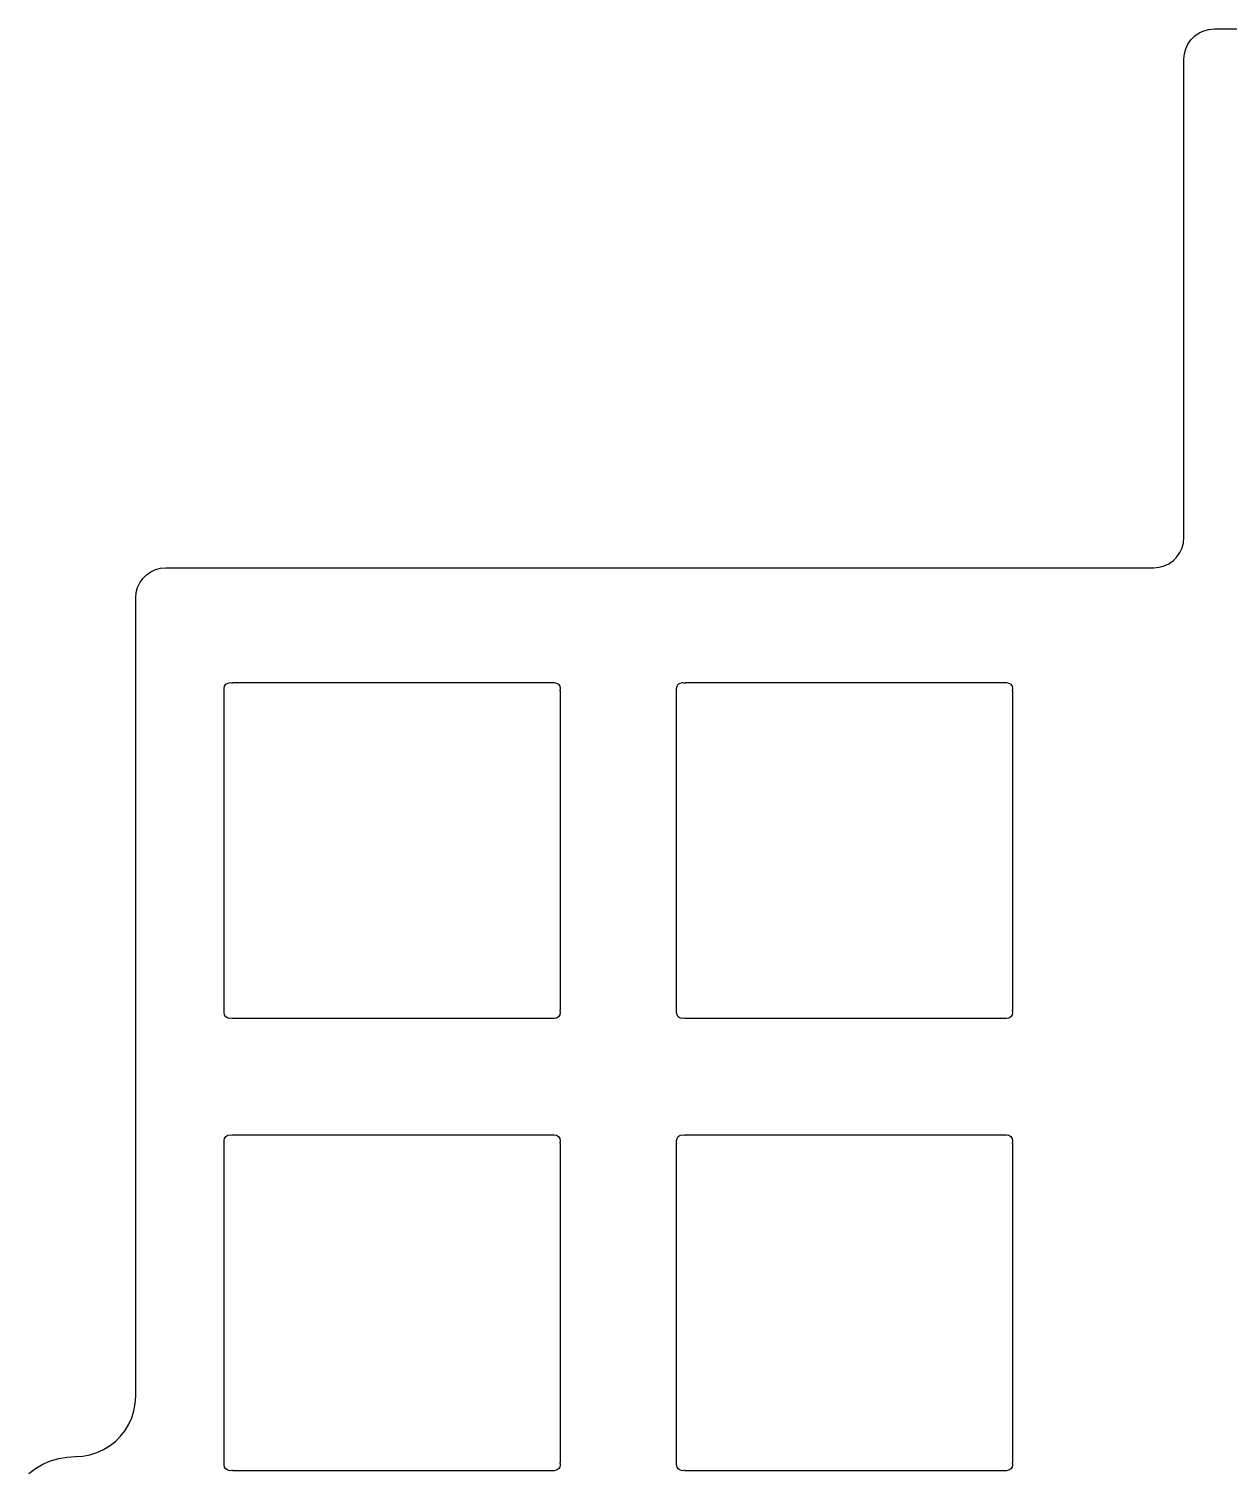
# Model space of a CAD drawing. Extents: x 55 to 248, y -167 to -34.
# Drawn here: x 56.1 to 106.6, y -100.8 to -40 of the extents above; entities that cross this region are included whole.
import ezdxf

# ---------------------------------------------------------------- set-up
doc = ezdxf.new("R2010")
doc.units = 0
doc.layers.add('Part__Feature1502', color=7, linetype='CONTINUOUS')

msp = doc.modelspace()

# ---------------------------------------------------------------- linework, layer by layer
at = {"layer": 'Part__Feature1502'}
for p, q in [((105.41, -40.1751), (105.611, -40.0816)), ((105.41, -40.1751, 1.58), (105.611, -40.0816, 1.58)), ((105.41, -40.1751, 1.58), (105.611, -40.0816, 1.58)), ((105.41, -40.1751), (105.611, -40.0816)), ((105.611, -40.0816), (105.824, -40.0243)), ((105.611, -40.0816, 1.58), (105.824, -40.0243, 1.58)), ((105.611, -40.0816, 1.58), (105.824, -40.0243, 1.58)), ((105.611, -40.0816), (105.824, -40.0243)), ((105.611, -40.0816), (105.611, -40.0816, 1.58)), ((105.611, -40.0816), (105.611, -40.0816, 1.58)), ((105.824, -40.0243), (106.045, -40.005)), ((105.824, -40.0243, 1.58), (106.045, -40.005, 1.58)), ((105.824, -40.0243, 1.58), (106.045, -40.005, 1.58)), ((105.824, -40.0243), (106.045, -40.005)), ((105.824, -40.0243), (105.824, -40.0243, 1.58)), ((105.824, -40.0243), (105.824, -40.0243, 1.58)), ((106.045, -40.005), (120.621, -40.0025)), ((106.045, -40.005, 1.58), (120.621, -40.0025, 1.58)), ((106.045, -40.005, 1.58), (120.621, -40.0025, 1.58)), ((106.045, -40.005), (120.621, -40.0025)), ((106.045, -40.005), (106.045, -40.005, 1.58)), ((106.045, -40.005), (106.045, -40.005, 1.58)), ((104.852, -40.8406), (104.945, -40.64)), ((104.852, -40.8406, 1.58), (104.945, -40.64, 1.58)), ((104.852, -40.8406, 1.58), (104.945, -40.64, 1.58)), ((104.852, -40.8406), (104.945, -40.64)), ((104.945, -40.64), (105.072, -40.4587)), ((104.945, -40.64, 1.58), (105.072, -40.4587, 1.58)), ((104.945, -40.64, 1.58), (105.072, -40.4587, 1.58)), ((104.945, -40.64), (105.072, -40.4587)), ((104.945, -40.64), (104.945, -40.64, 1.58)), ((104.945, -40.64), (104.945, -40.64, 1.58)), ((105.072, -40.4587), (105.229, -40.3021)), ((105.072, -40.4587, 1.58), (105.229, -40.3021, 1.58)), ((105.072, -40.4587, 1.58), (105.229, -40.3021, 1.58)), ((105.072, -40.4587), (105.229, -40.3021)), ((105.072, -40.4587), (105.072, -40.4587, 1.58)), ((105.072, -40.4587), (105.072, -40.4587, 1.58)), ((105.229, -40.3021), (105.41, -40.1751)), ((105.229, -40.3021, 1.58), (105.41, -40.1751, 1.58)), ((105.229, -40.3021, 1.58), (105.41, -40.1751, 1.58)), ((105.229, -40.3021), (105.41, -40.1751)), ((105.229, -40.3021), (105.229, -40.3021, 1.58)), ((105.229, -40.3021), (105.229, -40.3021, 1.58)), ((105.41, -40.1751), (105.41, -40.1751, 1.58)), ((105.41, -40.1751), (105.41, -40.1751, 1.58)), ((104.775, -41.275), (104.794, -41.0545)), ((104.775, -41.275, 1.58), (104.794, -41.0545, 1.58)), ((104.775, -41.275, 1.58), (104.794, -41.0545, 1.58)), ((104.775, -41.275), (104.794, -41.0545)), ((104.775, -61.43), (104.775, -41.275)), ((104.775, -61.43, 1.58), (104.775, -41.275, 1.58)), ((104.775, -41.275), (104.775, -41.275, 1.58)), ((104.775, -61.43, 1.58), (104.775, -41.275, 1.58)), ((104.775, -41.275), (104.775, -41.275, 1.58)), ((104.775, -61.43), (104.775, -41.275)), ((104.794, -41.0545), (104.852, -40.8406)), ((104.794, -41.0545, 1.58), (104.852, -40.8406, 1.58)), ((104.794, -41.0545, 1.58), (104.852, -40.8406, 1.58)), ((104.794, -41.0545), (104.852, -40.8406)), ((104.794, -41.0545), (104.794, -41.0545, 1.58)), ((104.794, -41.0545), (104.794, -41.0545, 1.58)), ((104.852, -40.8406), (104.852, -40.8406, 1.58)), ((104.852, -40.8406), (104.852, -40.8406, 1.58)), ((104.605, -62.065), (104.698, -61.8644)), ((104.605, -62.065, 1.58), (104.698, -61.8644, 1.58)), ((104.605, -62.065, 1.58), (104.698, -61.8644, 1.58)), ((104.605, -62.065), (104.698, -61.8644)), ((104.698, -61.8644), (104.756, -61.6505)), ((104.698, -61.8644, 1.58), (104.756, -61.6505, 1.58)), ((104.698, -61.8644, 1.58), (104.756, -61.6505, 1.58)), ((104.698, -61.8644), (104.756, -61.6505)), ((104.698, -61.8644), (104.698, -61.8644, 1.58)), ((104.698, -61.8644), (104.698, -61.8644, 1.58)), ((104.756, -61.6505), (104.775, -61.43)), ((104.756, -61.6505, 1.58), (104.775, -61.43, 1.58)), ((104.756, -61.6505, 1.58), (104.775, -61.43, 1.58)), ((104.756, -61.6505), (104.775, -61.43)), ((104.756, -61.6505), (104.756, -61.6505, 1.58)), ((104.756, -61.6505), (104.756, -61.6505, 1.58)), ((104.775, -61.43), (104.775, -61.43, 1.58)), ((104.775, -61.43), (104.775, -61.43, 1.58)), ((103.939, -62.6234), (104.14, -62.5299)), ((103.939, -62.6234, 1.58), (104.14, -62.5299, 1.58)), ((103.939, -62.6234, 1.58), (104.14, -62.5299, 1.58)), ((103.939, -62.6234), (104.14, -62.5299)), ((104.14, -62.5299), (104.321, -62.4029)), ((104.14, -62.5299, 1.58), (104.321, -62.4029, 1.58)), ((104.14, -62.5299, 1.58), (104.321, -62.4029, 1.58)), ((104.14, -62.5299), (104.321, -62.4029)), ((104.14, -62.5299), (104.14, -62.5299, 1.58)), ((104.14, -62.5299), (104.14, -62.5299, 1.58)), ((104.321, -62.4029), (104.478, -62.2463)), ((104.321, -62.4029, 1.58), (104.478, -62.2463, 1.58)), ((104.321, -62.4029, 1.58), (104.478, -62.2463, 1.58)), ((104.321, -62.4029), (104.478, -62.2463)), ((104.321, -62.4029), (104.321, -62.4029, 1.58)), ((104.321, -62.4029), (104.321, -62.4029, 1.58)), ((104.478, -62.2463), (104.605, -62.065)), ((104.478, -62.2463, 1.58), (104.605, -62.065, 1.58)), ((104.478, -62.2463, 1.58), (104.605, -62.065, 1.58)), ((104.478, -62.2463), (104.605, -62.065)), ((104.478, -62.2463), (104.478, -62.2463, 1.58)), ((104.478, -62.2463), (104.478, -62.2463, 1.58)), ((104.605, -62.065), (104.605, -62.065, 1.58)), ((104.605, -62.065), (104.605, -62.065, 1.58)), ((60.8101, -63.335), (60.9371, -63.1537)), ((60.8101, -63.335, 1.58), (60.9371, -63.1537, 1.58)), ((60.8101, -63.335, 1.58), (60.9371, -63.1537, 1.58)), ((60.8101, -63.335), (60.9371, -63.1537)), ((60.9371, -63.1537), (61.0937, -62.9971)), ((60.9371, -63.1537, 1.58), (61.0937, -62.9971, 1.58)), ((60.9371, -63.1537, 1.58), (61.0937, -62.9971, 1.58)), ((60.9371, -63.1537), (61.0937, -62.9971)), ((60.9371, -63.1537), (60.9371, -63.1537, 1.58)), ((60.9371, -63.1537), (60.9371, -63.1537, 1.58)), ((61.0937, -62.9971), (61.275, -62.8701)), ((61.0937, -62.9971, 1.58), (61.275, -62.8701, 1.58)), ((61.0937, -62.9971, 1.58), (61.275, -62.8701, 1.58)), ((61.0937, -62.9971), (61.275, -62.8701)), ((61.0937, -62.9971), (61.0937, -62.9971, 1.58)), ((61.0937, -62.9971), (61.0937, -62.9971, 1.58)), ((61.275, -62.8701), (61.4756, -62.7766)), ((61.275, -62.8701, 1.58), (61.4756, -62.7766, 1.58)), ((61.275, -62.8701, 1.58), (61.4756, -62.7766, 1.58)), ((61.275, -62.8701), (61.4756, -62.7766)), ((61.275, -62.8701), (61.275, -62.8701, 1.58)), ((61.275, -62.8701), (61.275, -62.8701, 1.58)), ((61.4756, -62.7766), (61.6895, -62.7193)), ((61.4756, -62.7766, 1.58), (61.6895, -62.7193, 1.58)), ((61.4756, -62.7766, 1.58), (61.6895, -62.7193, 1.58)), ((61.4756, -62.7766), (61.6895, -62.7193)), ((61.4756, -62.7766), (61.4756, -62.7766, 1.58)), ((61.4756, -62.7766), (61.4756, -62.7766, 1.58)), ((61.6895, -62.7193), (61.91, -62.7)), ((61.6895, -62.7193, 1.58), (61.91, -62.7, 1.58)), ((61.6895, -62.7193, 1.58), (61.91, -62.7, 1.58)), ((61.6895, -62.7193), (61.91, -62.7)), ((61.6895, -62.7193), (61.6895, -62.7193, 1.58)), ((61.6895, -62.7193), (61.6895, -62.7193, 1.58)), ((61.91, -62.7), (103.505, -62.7)), ((61.91, -62.7, 1.58), (103.505, -62.7, 1.58)), ((61.91, -62.7), (61.91, -62.7, 1.58)), ((61.91, -62.7, 1.58), (103.505, -62.7, 1.58)), ((61.91, -62.7), (103.505, -62.7)), ((61.91, -62.7), (61.91, -62.7, 1.58)), ((103.505, -62.7), (103.726, -62.6807)), ((103.505, -62.7, 1.58), (103.726, -62.6807, 1.58)), ((103.505, -62.7, 1.58), (103.726, -62.6807, 1.58)), ((103.505, -62.7), (103.726, -62.6807)), ((103.505, -62.7), (103.505, -62.7, 1.58)), ((103.505, -62.7), (103.505, -62.7, 1.58)), ((103.726, -62.6807), (103.939, -62.6234)), ((103.726, -62.6807, 1.58), (103.939, -62.6234, 1.58)), ((103.726, -62.6807, 1.58), (103.939, -62.6234, 1.58)), ((103.726, -62.6807), (103.939, -62.6234)), ((103.726, -62.6807), (103.726, -62.6807, 1.58)), ((103.726, -62.6807), (103.726, -62.6807, 1.58)), ((103.939, -62.6234), (103.939, -62.6234, 1.58)), ((103.939, -62.6234), (103.939, -62.6234, 1.58)), ((60.64, -63.97), (60.6593, -63.7495)), ((60.64, -63.97, 1.58), (60.6593, -63.7495, 1.58)), ((60.64, -63.97, 1.58), (60.6593, -63.7495, 1.58)), ((60.64, -63.97), (60.6593, -63.7495)), ((60.6593, -63.7495), (60.7166, -63.5356)), ((60.6593, -63.7495, 1.58), (60.7166, -63.5356, 1.58)), ((60.6593, -63.7495, 1.58), (60.7166, -63.5356, 1.58)), ((60.6593, -63.7495), (60.7166, -63.5356)), ((60.6593, -63.7495), (60.6593, -63.7495, 1.58)), ((60.6593, -63.7495), (60.6593, -63.7495, 1.58)), ((60.7166, -63.5356), (60.8101, -63.335)), ((60.7166, -63.5356, 1.58), (60.8101, -63.335, 1.58)), ((60.7166, -63.5356, 1.58), (60.8101, -63.335, 1.58)), ((60.7166, -63.5356), (60.8101, -63.335)), ((60.7166, -63.5356), (60.7166, -63.5356, 1.58)), ((60.7166, -63.5356), (60.7166, -63.5356, 1.58)), ((60.8101, -63.335), (60.8101, -63.335, 1.58)), ((60.8101, -63.335), (60.8101, -63.335, 1.58)), ((60.64, -97.602), (60.64, -63.97)), ((60.64, -97.602, 1.58), (60.64, -63.97, 1.58)), ((60.64, -63.97), (60.64, -63.97, 1.58)), ((60.64, -97.602, 1.58), (60.64, -63.97, 1.58)), ((60.64, -63.97), (60.64, -63.97, 1.58)), ((60.64, -97.602), (60.64, -63.97)), ((64.3625, -67.7915), (64.3818, -67.6943)), ((64.3625, -67.7915, 1.58), (64.3818, -67.6943, 1.58)), ((64.3625, -67.7915, 1.58), (64.3818, -67.6943, 1.58)), ((64.3625, -67.7915), (64.3818, -67.6943)), ((64.3625, -67.8887), (64.3625, -67.7915)), ((64.3625, -67.8887, 1.58), (64.3625, -67.7915, 1.58)), ((64.3625, -67.8887), (64.3625, -67.7915)), ((64.3625, -67.8887, 1.58), (64.3625, -67.7915, 1.58)), ((64.3625, -67.7915), (64.3625, -67.7915, 1.58)), ((64.3625, -67.7915), (64.3625, -67.7915, 1.58)), ((64.3625, -81.3363), (64.3625, -67.8887)), ((64.3625, -81.3363, 1.58), (64.3625, -67.8887, 1.58)), ((64.3625, -81.3363), (64.3625, -67.8887)), ((64.3625, -81.3363, 1.58), (64.3625, -67.8887, 1.58)), ((64.3818, -67.6943), (64.4369, -67.6119)), ((64.3818, -67.6943, 1.58), (64.4369, -67.6119, 1.58)), ((64.3818, -67.6943, 1.58), (64.4369, -67.6119, 1.58)), ((64.3818, -67.6943), (64.4369, -67.6119)), ((64.3818, -67.6943), (64.3818, -67.6943, 1.58)), ((64.3818, -67.6943), (64.3818, -67.6943, 1.58)), ((64.3818, -67.8887), (64.3818, -67.8887, 1.58)), ((64.3818, -67.8887), (64.3818, -67.8887, 1.58)), ((64.4369, -67.6119), (64.5193, -67.5568)), ((64.4369, -67.6119, 1.58), (64.5193, -67.5568, 1.58)), ((64.4369, -67.6119, 1.58), (64.5193, -67.5568, 1.58)), ((64.4369, -67.6119), (64.5193, -67.5568)), ((64.4369, -67.6119), (64.4369, -67.6119, 1.58)), ((64.4369, -67.6119), (64.4369, -67.6119, 1.58)), ((64.5193, -67.5568), (64.6165, -67.5375)), ((64.5193, -67.5568, 1.58), (64.6165, -67.5375, 1.58)), ((64.5193, -67.5568, 1.58), (64.6165, -67.5375, 1.58)), ((64.5193, -67.5568), (64.6165, -67.5375)), ((64.5193, -67.5568), (64.5193, -67.5568, 1.58)), ((64.5193, -67.5568), (64.5193, -67.5568, 1.58)), ((64.6165, -67.5375), (64.7137, -67.5568)), ((64.6165, -67.5375, 1.58), (64.7182, -67.5577, 1.58)), ((64.6165, -67.5375), (64.6165, -67.5375, 1.58)), ((64.6165, -67.5375), (64.6165, -67.5375, 1.58)), ((64.6165, -67.5375, 1.58), (64.7182, -67.5577, 1.58)), ((64.6165, -67.5375), (64.7137, -67.5568)), ((64.7137, -67.5375), (78.1613, -67.5375)), ((64.7137, -67.5375), (78.1613, -67.5375)), ((64.7137, -67.5568), (64.7137, -67.5568, 1.58)), ((64.7137, -67.5568), (64.7137, -67.5568, 1.58)), ((64.7179, -67.5375, 1.58), (78.1613, -67.5375, 1.58)), ((64.7179, -67.5375, 1.58), (78.1613, -67.5375, 1.58)), ((78.1613, -67.5375), (78.2585, -67.5375)), ((78.1613, -67.5375, 1.58), (78.2585, -67.5375, 1.58)), ((78.1613, -67.5375), (78.2585, -67.5375)), ((78.1613, -67.5375, 1.58), (78.2585, -67.5375, 1.58)), ((78.1613, -67.5568), (78.1613, -67.5568, 1.58)), ((78.1613, -67.5568), (78.1613, -67.5568, 1.58)), ((78.2585, -67.5375), (78.3557, -67.5568)), ((78.2585, -67.5375, 1.58), (78.3557, -67.5568, 1.58)), ((78.2585, -67.5375), (78.2585, -67.5375, 1.58)), ((78.2585, -67.5375), (78.2585, -67.5375, 1.58)), ((78.2585, -67.5375, 1.58), (78.3557, -67.5568, 1.58)), ((78.2585, -67.5375), (78.3557, -67.5568)), ((78.3557, -67.5568), (78.4381, -67.6119)), ((78.3557, -67.5568, 1.58), (78.4381, -67.6119, 1.58)), ((78.3557, -67.5568), (78.3557, -67.5568, 1.58)), ((78.3557, -67.5568), (78.3557, -67.5568, 1.58)), ((78.3557, -67.5568, 1.58), (78.4381, -67.6119, 1.58)), ((78.3557, -67.5568), (78.4381, -67.6119)), ((78.4381, -67.6119), (78.4932, -67.6943)), ((78.4381, -67.6119, 1.58), (78.4932, -67.6943, 1.58)), ((78.4381, -67.6119), (78.4381, -67.6119, 1.58)), ((78.4381, -67.6119), (78.4381, -67.6119, 1.58)), ((78.4381, -67.6119, 1.58), (78.4932, -67.6943, 1.58)), ((78.4381, -67.6119), (78.4932, -67.6943)), ((78.5125, -67.7915, 1.58), (78.4923, -67.8932, 1.58)), ((78.5125, -67.7915, 1.58), (78.4923, -67.8932, 1.58)), ((78.4932, -67.6943), (78.5125, -67.7915)), ((78.4932, -67.6943, 1.58), (78.5125, -67.7915, 1.58)), ((78.4932, -67.6943), (78.4932, -67.6943, 1.58)), ((78.4932, -67.6943), (78.4932, -67.6943, 1.58)), ((78.4932, -67.6943, 1.58), (78.5125, -67.7915, 1.58)), ((78.4932, -67.6943), (78.5125, -67.7915)), ((78.5125, -67.7915), (78.4932, -67.8887)), ((78.5125, -67.7915), (78.4932, -67.8887)), ((78.4932, -67.8887), (78.4932, -67.8887, 1.58)), ((78.4932, -67.8887), (78.4932, -67.8887, 1.58)), ((78.5125, -67.7915), (78.5125, -67.7915, 1.58)), ((78.5125, -67.7915), (78.5125, -67.7915, 1.58)), ((78.5125, -67.8887), (78.5125, -81.3363)), ((78.5125, -67.8887), (78.5125, -81.3363)), ((78.5125, -67.8929, 1.58), (78.5125, -81.3363, 1.58)), ((78.5125, -67.8929, 1.58), (78.5125, -81.3363, 1.58)), ((83.4125, -67.7915), (83.4318, -67.6943)), ((83.4125, -67.7915, 1.58), (83.4318, -67.6943, 1.58)), ((83.4125, -67.7915, 1.58), (83.4318, -67.6943, 1.58)), ((83.4125, -67.7915), (83.4318, -67.6943)), ((83.4125, -67.8887), (83.4125, -67.7915)), ((83.4125, -67.8887, 1.58), (83.4125, -67.7915, 1.58)), ((83.4125, -67.8887), (83.4125, -67.7915)), ((83.4125, -67.8887, 1.58), (83.4125, -67.7915, 1.58)), ((83.4125, -67.7915), (83.4125, -67.7915, 1.58)), ((83.4125, -67.7915), (83.4125, -67.7915, 1.58)), ((83.4125, -81.3363), (83.4125, -67.8887)), ((83.4125, -81.3321, 1.58), (83.4125, -67.8887, 1.58)), ((83.4125, -81.3363), (83.4125, -67.8887)), ((83.4125, -81.3321, 1.58), (83.4125, -67.8887, 1.58)), ((83.4318, -67.6943), (83.4869, -67.6119)), ((83.4318, -67.6943, 1.58), (83.4869, -67.6119, 1.58)), ((83.4318, -67.6943, 1.58), (83.4869, -67.6119, 1.58)), ((83.4318, -67.6943), (83.4869, -67.6119)), ((83.4318, -67.6943), (83.4318, -67.6943, 1.58)), ((83.4318, -67.6943), (83.4318, -67.6943, 1.58)), ((83.4318, -67.8887), (83.4318, -67.8887, 1.58)), ((83.4318, -67.8887), (83.4318, -67.8887, 1.58)), ((83.4869, -67.6119), (83.5693, -67.5568)), ((83.4869, -67.6119, 1.58), (83.5693, -67.5568, 1.58)), ((83.4869, -67.6119, 1.58), (83.5693, -67.5568, 1.58)), ((83.4869, -67.6119), (83.5693, -67.5568)), ((83.4869, -67.6119), (83.4869, -67.6119, 1.58)), ((83.4869, -67.6119), (83.4869, -67.6119, 1.58)), ((83.5693, -67.5568), (83.6665, -67.5375)), ((83.5693, -67.5568, 1.58), (83.6665, -67.5375, 1.58)), ((83.5693, -67.5568, 1.58), (83.6665, -67.5375, 1.58)), ((83.5693, -67.5568), (83.6665, -67.5375)), ((83.5693, -67.5568), (83.5693, -67.5568, 1.58)), ((83.5693, -67.5568), (83.5693, -67.5568, 1.58)), ((83.6665, -67.5375), (83.7637, -67.5568)), ((83.6665, -67.5375, 1.58), (83.7682, -67.5577, 1.58)), ((83.6665, -67.5375), (83.6665, -67.5375, 1.58)), ((83.6665, -67.5375), (83.6665, -67.5375, 1.58)), ((83.6665, -67.5375, 1.58), (83.7682, -67.5577, 1.58)), ((83.6665, -67.5375), (83.7637, -67.5568)), ((83.7637, -67.5375), (97.2113, -67.5375)), ((83.7637, -67.5375), (97.2113, -67.5375)), ((83.7637, -67.5568), (83.7637, -67.5568, 1.58)), ((83.7637, -67.5568), (83.7637, -67.5568, 1.58)), ((83.7679, -67.5375, 1.58), (97.2113, -67.5375, 1.58)), ((83.7679, -67.5375, 1.58), (97.2113, -67.5375, 1.58)), ((97.2113, -67.5375), (97.3085, -67.5375)), ((97.2113, -67.5375, 1.58), (97.3085, -67.5375, 1.58)), ((97.2113, -67.5375), (97.3085, -67.5375)), ((97.2113, -67.5375, 1.58), (97.3085, -67.5375, 1.58)), ((97.2113, -67.5568), (97.2113, -67.5568, 1.58)), ((97.2113, -67.5568), (97.2113, -67.5568, 1.58)), ((97.3085, -67.5375), (97.4057, -67.5568)), ((97.3085, -67.5375, 1.58), (97.4057, -67.5568, 1.58)), ((97.3085, -67.5375), (97.3085, -67.5375, 1.58)), ((97.3085, -67.5375), (97.3085, -67.5375, 1.58)), ((97.3085, -67.5375, 1.58), (97.4057, -67.5568, 1.58)), ((97.3085, -67.5375), (97.4057, -67.5568)), ((97.4057, -67.5568), (97.4881, -67.6119)), ((97.4057, -67.5568, 1.58), (97.4881, -67.6119, 1.58)), ((97.4057, -67.5568), (97.4057, -67.5568, 1.58)), ((97.4057, -67.5568), (97.4057, -67.5568, 1.58)), ((97.4057, -67.5568, 1.58), (97.4881, -67.6119, 1.58)), ((97.4057, -67.5568), (97.4881, -67.6119)), ((97.4881, -67.6119), (97.5432, -67.6943)), ((97.4881, -67.6119, 1.58), (97.5432, -67.6943, 1.58)), ((97.4881, -67.6119), (97.4881, -67.6119, 1.58)), ((97.4881, -67.6119), (97.4881, -67.6119, 1.58)), ((97.4881, -67.6119, 1.58), (97.5432, -67.6943, 1.58)), ((97.4881, -67.6119), (97.5432, -67.6943)), ((97.5625, -67.7915, 1.58), (97.5423, -67.8932, 1.58)), ((97.5625, -67.7915, 1.58), (97.5423, -67.8932, 1.58)), ((97.5432, -67.6943), (97.5625, -67.7915)), ((97.5432, -67.6943, 1.58), (97.5625, -67.7915, 1.58)), ((97.5432, -67.6943), (97.5432, -67.6943, 1.58)), ((97.5432, -67.6943), (97.5432, -67.6943, 1.58)), ((97.5432, -67.6943, 1.58), (97.5625, -67.7915, 1.58)), ((97.5432, -67.6943), (97.5625, -67.7915)), ((97.5625, -67.7915), (97.5432, -67.8887)), ((97.5625, -67.7915), (97.5432, -67.8887)), ((97.5432, -67.8887), (97.5432, -67.8887, 1.58)), ((97.5432, -67.8887), (97.5432, -67.8887, 1.58)), ((97.5625, -67.7915), (97.5625, -67.7915, 1.58)), ((97.5625, -67.7915), (97.5625, -67.7915, 1.58)), ((97.5625, -67.8887), (97.5625, -81.3363)), ((97.5625, -67.8887), (97.5625, -81.3363)), ((97.5625, -67.8929, 1.58), (97.5625, -81.3363, 1.58)), ((97.5625, -67.8929, 1.58), (97.5625, -81.3363, 1.58)), ((64.3625, -81.4335), (64.3625, -81.3363)), ((64.3625, -81.4335, 1.58), (64.3625, -81.3363, 1.58)), ((64.3625, -81.4335), (64.3625, -81.3363)), ((64.3625, -81.4335, 1.58), (64.3625, -81.3363, 1.58)), ((64.3818, -81.5307), (64.3625, -81.4335)), ((64.3818, -81.5307, 1.58), (64.3625, -81.4335, 1.58)), ((64.3818, -81.5307, 1.58), (64.3625, -81.4335, 1.58)), ((64.3625, -81.4335), (64.3625, -81.4335, 1.58)), ((64.3818, -81.5307), (64.3625, -81.4335)), ((64.3625, -81.4335), (64.3625, -81.4335, 1.58)), ((64.3818, -81.3363), (64.3818, -81.3363, 1.58)), ((64.3818, -81.3363), (64.3818, -81.3363, 1.58)), ((78.4932, -81.3363), (78.5125, -81.4335)), ((78.4932, -81.3363, 1.58), (78.5125, -81.4335, 1.58)), ((78.4932, -81.3363), (78.4932, -81.3363, 1.58)), ((78.4932, -81.3363), (78.4932, -81.3363, 1.58)), ((78.4932, -81.3363, 1.58), (78.5125, -81.4335, 1.58)), ((78.4932, -81.3363), (78.5125, -81.4335)), ((78.5125, -81.4335), (78.4932, -81.5307)), ((78.5125, -81.4335, 1.58), (78.4932, -81.5307, 1.58)), ((78.5125, -81.4335, 1.58), (78.4932, -81.5307, 1.58)), ((78.5125, -81.4335), (78.4932, -81.5307)), ((78.5125, -81.4335), (78.5125, -81.4335, 1.58)), ((78.5125, -81.4335), (78.5125, -81.4335, 1.58)), ((83.4125, -81.4335, 1.58), (83.4125, -81.3321, 1.58)), ((83.4125, -81.4335, 1.58), (83.4125, -81.3321, 1.58)), ((83.4125, -81.4335), (83.4125, -81.3363)), ((83.4125, -81.4335), (83.4125, -81.3363)), ((83.4318, -81.5307), (83.4125, -81.4335)), ((83.4318, -81.5307, 1.58), (83.4125, -81.4335, 1.58)), ((83.4318, -81.5307, 1.58), (83.4125, -81.4335, 1.58)), ((83.4125, -81.4335), (83.4125, -81.4335, 1.58)), ((83.4318, -81.5307), (83.4125, -81.4335)), ((83.4125, -81.4335), (83.4125, -81.4335, 1.58)), ((83.4318, -81.3363), (83.4318, -81.3363, 1.58)), ((83.4318, -81.3363), (83.4318, -81.3363, 1.58)), ((97.5432, -81.3363), (97.5625, -81.4335)), ((97.5432, -81.3363, 1.58), (97.5625, -81.4335, 1.58)), ((97.5432, -81.3363), (97.5432, -81.3363, 1.58)), ((97.5432, -81.3363), (97.5432, -81.3363, 1.58)), ((97.5432, -81.3363, 1.58), (97.5625, -81.4335, 1.58)), ((97.5432, -81.3363), (97.5625, -81.4335)), ((97.5625, -81.4335), (97.5432, -81.5307)), ((97.5625, -81.4335, 1.58), (97.5432, -81.5307, 1.58)), ((97.5625, -81.4335, 1.58), (97.5432, -81.5307, 1.58)), ((97.5625, -81.4335), (97.5432, -81.5307)), ((97.5625, -81.4335), (97.5625, -81.4335, 1.58)), ((97.5625, -81.4335), (97.5625, -81.4335, 1.58)), ((64.4369, -81.6131), (64.3818, -81.5307)), ((64.4369, -81.6131, 1.58), (64.3818, -81.5307, 1.58)), ((64.4369, -81.6131, 1.58), (64.3818, -81.5307, 1.58)), ((64.3818, -81.5307), (64.3818, -81.5307, 1.58)), ((64.4369, -81.6131), (64.3818, -81.5307)), ((64.3818, -81.5307), (64.3818, -81.5307, 1.58)), ((64.5193, -81.6682), (64.4369, -81.6131)), ((64.5193, -81.6682, 1.58), (64.4369, -81.6131, 1.58)), ((64.5193, -81.6682, 1.58), (64.4369, -81.6131, 1.58)), ((64.4369, -81.6131), (64.4369, -81.6131, 1.58)), ((64.5193, -81.6682), (64.4369, -81.6131)), ((64.4369, -81.6131), (64.4369, -81.6131, 1.58)), ((64.6165, -81.6875), (64.5193, -81.6682)), ((64.6165, -81.6875, 1.58), (64.5193, -81.6682, 1.58)), ((64.6165, -81.6875, 1.58), (64.5193, -81.6682, 1.58)), ((64.5193, -81.6682), (64.5193, -81.6682, 1.58)), ((64.6165, -81.6875), (64.5193, -81.6682)), ((64.5193, -81.6682), (64.5193, -81.6682, 1.58)), ((64.7137, -81.6682), (64.6165, -81.6875)), ((64.7137, -81.6682, 1.58), (64.6165, -81.6875, 1.58)), ((64.7137, -81.6682, 1.58), (64.6165, -81.6875, 1.58)), ((64.7137, -81.6682), (64.6165, -81.6875)), ((64.6165, -81.6875), (64.6165, -81.6875, 1.58)), ((64.6165, -81.6875), (64.6165, -81.6875, 1.58)), ((64.7137, -81.6682), (64.7137, -81.6682, 1.58)), ((64.7137, -81.6682), (64.7137, -81.6682, 1.58)), ((78.1613, -81.6875), (64.7137, -81.6875)), ((78.1613, -81.6875, 1.58), (64.7137, -81.6875, 1.58)), ((78.1613, -81.6875), (64.7137, -81.6875)), ((78.1613, -81.6875, 1.58), (64.7137, -81.6875, 1.58)), ((78.1613, -81.6682), (78.1613, -81.6682, 1.58)), ((78.1613, -81.6682), (78.1613, -81.6682, 1.58)), ((78.2585, -81.6875), (78.1613, -81.6875)), ((78.2585, -81.6875, 1.58), (78.1613, -81.6875, 1.58)), ((78.2585, -81.6875), (78.1613, -81.6875)), ((78.2585, -81.6875, 1.58), (78.1613, -81.6875, 1.58)), ((78.3557, -81.6682), (78.2585, -81.6875)), ((78.3557, -81.6682, 1.58), (78.2585, -81.6875, 1.58)), ((78.3557, -81.6682, 1.58), (78.2585, -81.6875, 1.58)), ((78.3557, -81.6682), (78.2585, -81.6875)), ((78.2585, -81.6875), (78.2585, -81.6875, 1.58)), ((78.2585, -81.6875), (78.2585, -81.6875, 1.58)), ((78.4381, -81.6131), (78.3557, -81.6682)), ((78.4381, -81.6131, 1.58), (78.3557, -81.6682, 1.58)), ((78.4381, -81.6131, 1.58), (78.3557, -81.6682, 1.58)), ((78.4381, -81.6131), (78.3557, -81.6682)), ((78.3557, -81.6682), (78.3557, -81.6682, 1.58)), ((78.3557, -81.6682), (78.3557, -81.6682, 1.58)), ((78.4932, -81.5307), (78.4381, -81.6131)), ((78.4932, -81.5307, 1.58), (78.4381, -81.6131, 1.58)), ((78.4932, -81.5307, 1.58), (78.4381, -81.6131, 1.58)), ((78.4932, -81.5307), (78.4381, -81.6131)), ((78.4381, -81.6131), (78.4381, -81.6131, 1.58)), ((78.4381, -81.6131), (78.4381, -81.6131, 1.58)), ((78.4932, -81.5307), (78.4932, -81.5307, 1.58)), ((78.4932, -81.5307), (78.4932, -81.5307, 1.58)), ((83.4869, -81.6131), (83.4318, -81.5307)), ((83.4869, -81.6131, 1.58), (83.4318, -81.5307, 1.58)), ((83.4869, -81.6131, 1.58), (83.4318, -81.5307, 1.58)), ((83.4318, -81.5307), (83.4318, -81.5307, 1.58)), ((83.4869, -81.6131), (83.4318, -81.5307)), ((83.4318, -81.5307), (83.4318, -81.5307, 1.58)), ((83.5693, -81.6682), (83.4869, -81.6131)), ((83.5693, -81.6682, 1.58), (83.4869, -81.6131, 1.58)), ((83.5693, -81.6682, 1.58), (83.4869, -81.6131, 1.58)), ((83.4869, -81.6131), (83.4869, -81.6131, 1.58)), ((83.5693, -81.6682), (83.4869, -81.6131)), ((83.4869, -81.6131), (83.4869, -81.6131, 1.58)), ((83.6665, -81.6875), (83.5693, -81.6682)), ((83.6665, -81.6875, 1.58), (83.5693, -81.6682, 1.58)), ((83.6665, -81.6875, 1.58), (83.5693, -81.6682, 1.58)), ((83.5693, -81.6682), (83.5693, -81.6682, 1.58)), ((83.6665, -81.6875), (83.5693, -81.6682)), ((83.5693, -81.6682), (83.5693, -81.6682, 1.58)), ((83.7637, -81.6682), (83.6665, -81.6875)), ((83.7637, -81.6682, 1.58), (83.6665, -81.6875, 1.58)), ((83.7637, -81.6682, 1.58), (83.6665, -81.6875, 1.58)), ((83.7637, -81.6682), (83.6665, -81.6875)), ((83.6665, -81.6875), (83.6665, -81.6875, 1.58)), ((83.6665, -81.6875), (83.6665, -81.6875, 1.58)), ((83.7637, -81.6682), (83.7637, -81.6682, 1.58)), ((83.7637, -81.6682), (83.7637, -81.6682, 1.58)), ((97.2113, -81.6875), (83.7637, -81.6875)), ((97.2071, -81.6875, 1.58), (83.7637, -81.6875, 1.58)), ((97.2113, -81.6875), (83.7637, -81.6875)), ((97.2071, -81.6875, 1.58), (83.7637, -81.6875, 1.58)), ((97.3085, -81.6875, 1.58), (97.2071, -81.6875, 1.58)), ((97.3085, -81.6875, 1.58), (97.2071, -81.6875, 1.58)), ((97.2113, -81.6682), (97.2113, -81.6682, 1.58)), ((97.2113, -81.6682), (97.2113, -81.6682, 1.58)), ((97.3085, -81.6875), (97.2113, -81.6875)), ((97.3085, -81.6875), (97.2113, -81.6875)), ((97.4057, -81.6682), (97.3085, -81.6875)), ((97.4057, -81.6682, 1.58), (97.3085, -81.6875, 1.58)), ((97.4057, -81.6682, 1.58), (97.3085, -81.6875, 1.58)), ((97.4057, -81.6682), (97.3085, -81.6875)), ((97.3085, -81.6875), (97.3085, -81.6875, 1.58)), ((97.3085, -81.6875), (97.3085, -81.6875, 1.58)), ((97.4881, -81.6131), (97.4057, -81.6682)), ((97.4881, -81.6131, 1.58), (97.4057, -81.6682, 1.58)), ((97.4881, -81.6131, 1.58), (97.4057, -81.6682, 1.58)), ((97.4881, -81.6131), (97.4057, -81.6682)), ((97.4057, -81.6682), (97.4057, -81.6682, 1.58)), ((97.4057, -81.6682), (97.4057, -81.6682, 1.58)), ((97.5432, -81.5307), (97.4881, -81.6131)), ((97.5432, -81.5307, 1.58), (97.4881, -81.6131, 1.58)), ((97.5432, -81.5307, 1.58), (97.4881, -81.6131, 1.58)), ((97.5432, -81.5307), (97.4881, -81.6131)), ((97.4881, -81.6131), (97.4881, -81.6131, 1.58)), ((97.4881, -81.6131), (97.4881, -81.6131, 1.58)), ((97.5432, -81.5307), (97.5432, -81.5307, 1.58)), ((97.5432, -81.5307), (97.5432, -81.5307, 1.58)), ((64.3625, -86.8415), (64.3818, -86.7443)), ((64.3625, -86.8415, 1.58), (64.3818, -86.7443, 1.58)), ((64.3625, -86.8415, 1.58), (64.3818, -86.7443, 1.58)), ((64.3625, -86.8415), (64.3818, -86.7443)), ((64.3625, -86.9387), (64.3625, -86.8415)), ((64.3625, -86.9387, 1.58), (64.3625, -86.8415, 1.58)), ((64.3625, -86.9387), (64.3625, -86.8415)), ((64.3625, -86.9387, 1.58), (64.3625, -86.8415, 1.58)), ((64.3625, -86.8415), (64.3625, -86.8415, 1.58)), ((64.3625, -86.8415), (64.3625, -86.8415, 1.58)), ((64.3818, -86.7443), (64.4369, -86.6619)), ((64.3818, -86.7443, 1.58), (64.4369, -86.6619, 1.58)), ((64.3818, -86.7443, 1.58), (64.4369, -86.6619, 1.58)), ((64.3818, -86.7443), (64.4369, -86.6619)), ((64.3818, -86.7443), (64.3818, -86.7443, 1.58)), ((64.3818, -86.7443), (64.3818, -86.7443, 1.58)), ((64.4369, -86.6619), (64.5193, -86.6068)), ((64.4369, -86.6619, 1.58), (64.5193, -86.6068, 1.58)), ((64.4369, -86.6619, 1.58), (64.5193, -86.6068, 1.58)), ((64.4369, -86.6619), (64.5193, -86.6068)), ((64.4369, -86.6619), (64.4369, -86.6619, 1.58)), ((64.4369, -86.6619), (64.4369, -86.6619, 1.58)), ((64.5193, -86.6068), (64.6165, -86.5875)), ((64.5193, -86.6068, 1.58), (64.6165, -86.5875, 1.58)), ((64.5193, -86.6068, 1.58), (64.6165, -86.5875, 1.58)), ((64.5193, -86.6068), (64.6165, -86.5875)), ((64.5193, -86.6068), (64.5193, -86.6068, 1.58)), ((64.5193, -86.6068), (64.5193, -86.6068, 1.58)), ((64.6165, -86.5875), (64.7137, -86.6068)), ((64.6165, -86.5875, 1.58), (64.7182, -86.6077, 1.58)), ((64.6165, -86.5875), (64.6165, -86.5875, 1.58)), ((64.6165, -86.5875), (64.6165, -86.5875, 1.58)), ((64.6165, -86.5875, 1.58), (64.7182, -86.6077, 1.58)), ((64.6165, -86.5875), (64.7137, -86.6068)), ((64.7137, -86.5875), (78.1613, -86.5875)), ((64.7137, -86.5875), (78.1613, -86.5875)), ((64.7137, -86.6068), (64.7137, -86.6068, 1.58)), ((64.7137, -86.6068), (64.7137, -86.6068, 1.58)), ((64.7179, -86.5875, 1.58), (78.1613, -86.5875, 1.58)), ((64.7179, -86.5875, 1.58), (78.1613, -86.5875, 1.58)), ((78.1613, -86.5875), (78.2585, -86.5875)), ((78.1613, -86.5875, 1.58), (78.2585, -86.5875, 1.58)), ((78.1613, -86.5875), (78.2585, -86.5875)), ((78.1613, -86.5875, 1.58), (78.2585, -86.5875, 1.58)), ((78.1613, -86.6068), (78.1613, -86.6068, 1.58)), ((78.1613, -86.6068), (78.1613, -86.6068, 1.58)), ((78.2585, -86.5875), (78.3557, -86.6068)), ((78.2585, -86.5875, 1.58), (78.3557, -86.6068, 1.58)), ((78.2585, -86.5875), (78.2585, -86.5875, 1.58)), ((78.2585, -86.5875), (78.2585, -86.5875, 1.58)), ((78.2585, -86.5875, 1.58), (78.3557, -86.6068, 1.58)), ((78.2585, -86.5875), (78.3557, -86.6068)), ((78.3557, -86.6068), (78.4381, -86.6619)), ((78.3557, -86.6068, 1.58), (78.4381, -86.6619, 1.58)), ((78.3557, -86.6068), (78.3557, -86.6068, 1.58)), ((78.3557, -86.6068), (78.3557, -86.6068, 1.58)), ((78.3557, -86.6068, 1.58), (78.4381, -86.6619, 1.58)), ((78.3557, -86.6068), (78.4381, -86.6619)), ((78.4381, -86.6619), (78.4932, -86.7443)), ((78.4381, -86.6619, 1.58), (78.4932, -86.7443, 1.58)), ((78.4381, -86.6619), (78.4381, -86.6619, 1.58)), ((78.4381, -86.6619), (78.4381, -86.6619, 1.58)), ((78.4381, -86.6619, 1.58), (78.4932, -86.7443, 1.58)), ((78.4381, -86.6619), (78.4932, -86.7443)), ((78.5125, -86.8415, 1.58), (78.4923, -86.9432, 1.58)), ((78.5125, -86.8415, 1.58), (78.4923, -86.9432, 1.58)), ((78.4932, -86.7443), (78.5125, -86.8415)), ((78.4932, -86.7443, 1.58), (78.5125, -86.8415, 1.58)), ((78.4932, -86.7443), (78.4932, -86.7443, 1.58)), ((78.4932, -86.7443), (78.4932, -86.7443, 1.58)), ((78.4932, -86.7443, 1.58), (78.5125, -86.8415, 1.58)), ((78.4932, -86.7443), (78.5125, -86.8415)), ((78.5125, -86.8415), (78.4932, -86.9387)), ((78.5125, -86.8415), (78.4932, -86.9387)), ((78.5125, -86.8415), (78.5125, -86.8415, 1.58)), ((78.5125, -86.8415), (78.5125, -86.8415, 1.58)), ((83.4125, -86.8415), (83.4318, -86.7443)), ((83.4125, -86.8415, 1.58), (83.4318, -86.7443, 1.58)), ((83.4125, -86.8415, 1.58), (83.4318, -86.7443, 1.58)), ((83.4125, -86.8415), (83.4318, -86.7443)), ((83.4125, -86.9387), (83.4125, -86.8415)), ((83.4125, -86.9387, 1.58), (83.4125, -86.8415, 1.58)), ((83.4125, -86.9387), (83.4125, -86.8415)), ((83.4125, -86.9387, 1.58), (83.4125, -86.8415, 1.58)), ((83.4125, -86.8415), (83.4125, -86.8415, 1.58)), ((83.4125, -86.8415), (83.4125, -86.8415, 1.58)), ((83.4318, -86.7443), (83.4869, -86.6619)), ((83.4318, -86.7443, 1.58), (83.4869, -86.6619, 1.58)), ((83.4318, -86.7443, 1.58), (83.4869, -86.6619, 1.58)), ((83.4318, -86.7443), (83.4869, -86.6619)), ((83.4318, -86.7443), (83.4318, -86.7443, 1.58)), ((83.4318, -86.7443), (83.4318, -86.7443, 1.58)), ((83.4869, -86.6619), (83.5693, -86.6068)), ((83.4869, -86.6619, 1.58), (83.5693, -86.6068, 1.58)), ((83.4869, -86.6619, 1.58), (83.5693, -86.6068, 1.58)), ((83.4869, -86.6619), (83.5693, -86.6068)), ((83.4869, -86.6619), (83.4869, -86.6619, 1.58)), ((83.4869, -86.6619), (83.4869, -86.6619, 1.58)), ((83.5693, -86.6068), (83.6665, -86.5875)), ((83.5693, -86.6068, 1.58), (83.6665, -86.5875, 1.58)), ((83.5693, -86.6068, 1.58), (83.6665, -86.5875, 1.58)), ((83.5693, -86.6068), (83.6665, -86.5875)), ((83.5693, -86.6068), (83.5693, -86.6068, 1.58)), ((83.5693, -86.6068), (83.5693, -86.6068, 1.58)), ((83.6665, -86.5875), (83.7637, -86.6068)), ((83.6665, -86.5875, 1.58), (83.7682, -86.6077, 1.58)), ((83.6665, -86.5875), (83.6665, -86.5875, 1.58)), ((83.6665, -86.5875), (83.6665, -86.5875, 1.58)), ((83.6665, -86.5875, 1.58), (83.7682, -86.6077, 1.58)), ((83.6665, -86.5875), (83.7637, -86.6068)), ((83.7637, -86.5875), (97.2113, -86.5875)), ((83.7637, -86.5875), (97.2113, -86.5875)), ((83.7637, -86.6068), (83.7637, -86.6068, 1.58)), ((83.7637, -86.6068), (83.7637, -86.6068, 1.58)), ((83.7679, -86.5875, 1.58), (97.2113, -86.5875, 1.58)), ((83.7679, -86.5875, 1.58), (97.2113, -86.5875, 1.58)), ((97.2113, -86.5875), (97.3085, -86.5875)), ((97.2113, -86.5875, 1.58), (97.3085, -86.5875, 1.58)), ((97.2113, -86.5875), (97.3085, -86.5875)), ((97.2113, -86.5875, 1.58), (97.3085, -86.5875, 1.58)), ((97.2113, -86.6068), (97.2113, -86.6068, 1.58)), ((97.2113, -86.6068), (97.2113, -86.6068, 1.58)), ((97.3085, -86.5875), (97.4057, -86.6068)), ((97.3085, -86.5875, 1.58), (97.4057, -86.6068, 1.58)), ((97.3085, -86.5875), (97.3085, -86.5875, 1.58)), ((97.3085, -86.5875), (97.3085, -86.5875, 1.58)), ((97.3085, -86.5875, 1.58), (97.4057, -86.6068, 1.58)), ((97.3085, -86.5875), (97.4057, -86.6068)), ((97.4057, -86.6068), (97.4881, -86.6619)), ((97.4057, -86.6068, 1.58), (97.4881, -86.6619, 1.58)), ((97.4057, -86.6068), (97.4057, -86.6068, 1.58)), ((97.4057, -86.6068), (97.4057, -86.6068, 1.58)), ((97.4057, -86.6068, 1.58), (97.4881, -86.6619, 1.58)), ((97.4057, -86.6068), (97.4881, -86.6619)), ((97.4881, -86.6619), (97.5432, -86.7443)), ((97.4881, -86.6619, 1.58), (97.5432, -86.7443, 1.58)), ((97.4881, -86.6619), (97.4881, -86.6619, 1.58)), ((97.4881, -86.6619), (97.4881, -86.6619, 1.58)), ((97.4881, -86.6619, 1.58), (97.5432, -86.7443, 1.58)), ((97.4881, -86.6619), (97.5432, -86.7443)), ((97.5625, -86.8415, 1.58), (97.5423, -86.9432, 1.58)), ((97.5625, -86.8415, 1.58), (97.5423, -86.9432, 1.58)), ((97.5432, -86.7443), (97.5625, -86.8415)), ((97.5432, -86.7443, 1.58), (97.5625, -86.8415, 1.58)), ((97.5432, -86.7443), (97.5432, -86.7443, 1.58)), ((97.5432, -86.7443), (97.5432, -86.7443, 1.58)), ((97.5432, -86.7443, 1.58), (97.5625, -86.8415, 1.58)), ((97.5432, -86.7443), (97.5625, -86.8415)), ((97.5625, -86.8415), (97.5432, -86.9387)), ((97.5625, -86.8415), (97.5432, -86.9387)), ((97.5625, -86.8415), (97.5625, -86.8415, 1.58)), ((97.5625, -86.8415), (97.5625, -86.8415, 1.58)), ((64.3625, -100.386), (64.3625, -86.9387)), ((64.3625, -100.382, 1.58), (64.3625, -86.9387, 1.58)), ((64.3625, -100.386), (64.3625, -86.9387)), ((64.3625, -100.382, 1.58), (64.3625, -86.9387, 1.58)), ((64.3818, -86.9387), (64.3818, -86.9387, 1.58)), ((64.3818, -86.9387), (64.3818, -86.9387, 1.58)), ((78.4932, -86.9387), (78.4932, -86.9387, 1.58)), ((78.4932, -86.9387), (78.4932, -86.9387, 1.58)), ((78.5125, -86.9387), (78.5125, -100.386)), ((78.5125, -86.9387), (78.5125, -100.386)), ((78.5125, -86.9429, 1.58), (78.5125, -100.386, 1.58)), ((78.5125, -86.9429, 1.58), (78.5125, -100.386, 1.58)), ((83.4125, -100.386), (83.4125, -86.9387)), ((83.4125, -100.382, 1.58), (83.4125, -86.9387, 1.58)), ((83.4125, -100.386), (83.4125, -86.9387)), ((83.4125, -100.382, 1.58), (83.4125, -86.9387, 1.58)), ((83.4318, -86.9387), (83.4318, -86.9387, 1.58)), ((83.4318, -86.9387), (83.4318, -86.9387, 1.58)), ((97.5432, -86.9387), (97.5432, -86.9387, 1.58)), ((97.5432, -86.9387), (97.5432, -86.9387, 1.58)), ((97.5625, -86.9387), (97.5625, -100.386)), ((97.5625, -86.9387), (97.5625, -100.386)), ((97.5625, -86.9429, 1.58), (97.5625, -100.386, 1.58)), ((97.5625, -86.9429, 1.58), (97.5625, -100.386, 1.58)), ((60.6215, -97.9079), (60.64, -97.602)), ((60.6215, -97.9079, 1.58), (60.64, -97.602, 1.58)), ((60.6215, -97.9079, 1.58), (60.64, -97.602, 1.58)), ((60.6215, -97.9079), (60.64, -97.602)), ((60.64, -97.602), (60.64, -97.602, 1.58)), ((60.64, -97.602), (60.64, -97.602, 1.58)), ((60.4751, -98.5018), (60.5663, -98.2093)), ((60.4751, -98.5018, 1.58), (60.5663, -98.2093, 1.58)), ((60.4751, -98.5018, 1.58), (60.5663, -98.2093, 1.58)), ((60.4751, -98.5018), (60.5663, -98.2093)), ((60.5663, -98.2093), (60.6215, -97.9079)), ((60.5663, -98.2093, 1.58), (60.6215, -97.9079, 1.58)), ((60.5663, -98.2093, 1.58), (60.6215, -97.9079, 1.58)), ((60.5663, -98.2093), (60.6215, -97.9079)), ((60.5663, -98.2093), (60.5663, -98.2093, 1.58)), ((60.5663, -98.2093), (60.5663, -98.2093, 1.58)), ((60.6215, -97.9079), (60.6215, -97.9079, 1.58)), ((60.6215, -97.9079), (60.6215, -97.9079, 1.58)), ((60.0018, -99.2847), (60.1908, -99.0435)), ((60.0018, -99.2847, 1.58), (60.1908, -99.0435, 1.58)), ((60.0018, -99.2847, 1.58), (60.1908, -99.0435, 1.58)), ((60.0018, -99.2847), (60.1908, -99.0435)), ((60.1908, -99.0435), (60.3493, -98.7812)), ((60.1908, -99.0435, 1.58), (60.3493, -98.7812, 1.58)), ((60.1908, -99.0435, 1.58), (60.3493, -98.7812, 1.58)), ((60.1908, -99.0435), (60.3493, -98.7812)), ((60.1908, -99.0435), (60.1908, -99.0435, 1.58)), ((60.1908, -99.0435), (60.1908, -99.0435, 1.58)), ((60.3493, -98.7812), (60.4751, -98.5018)), ((60.3493, -98.7812, 1.58), (60.4751, -98.5018, 1.58)), ((60.3493, -98.7812, 1.58), (60.4751, -98.5018, 1.58)), ((60.3493, -98.7812), (60.4751, -98.5018)), ((60.3493, -98.7812), (60.3493, -98.7812, 1.58)), ((60.3493, -98.7812), (60.3493, -98.7812, 1.58)), ((60.4751, -98.5018), (60.4751, -98.5018, 1.58)), ((60.4751, -98.5018), (60.4751, -98.5018, 1.58)), ((59.2817, -99.8488), (59.544, -99.6903)), ((59.2817, -99.8488, 1.58), (59.544, -99.6903, 1.58)), ((59.2817, -99.8488, 1.58), (59.544, -99.6903, 1.58)), ((59.2817, -99.8488), (59.544, -99.6903)), ((59.544, -99.6903), (59.7852, -99.5013)), ((59.544, -99.6903, 1.58), (59.7852, -99.5013, 1.58)), ((59.544, -99.6903, 1.58), (59.7852, -99.5013, 1.58)), ((59.544, -99.6903), (59.7852, -99.5013)), ((59.544, -99.6903), (59.544, -99.6903, 1.58)), ((59.544, -99.6903), (59.544, -99.6903, 1.58)), ((59.7852, -99.5013), (60.0018, -99.2847)), ((59.7852, -99.5013, 1.58), (60.0018, -99.2847, 1.58)), ((59.7852, -99.5013, 1.58), (60.0018, -99.2847, 1.58)), ((59.7852, -99.5013), (60.0018, -99.2847)), ((59.7852, -99.5013), (59.7852, -99.5013, 1.58)), ((59.7852, -99.5013), (59.7852, -99.5013, 1.58)), ((60.0018, -99.2847), (60.0018, -99.2847, 1.58)), ((60.0018, -99.2847), (60.0018, -99.2847, 1.58)), ((57.06, -100.323), (57.3996, -100.222)), ((57.06, -100.323, 1.58), (57.3996, -100.222, 1.58)), ((57.06, -100.323, 1.58), (57.3996, -100.222, 1.58)), ((57.06, -100.323), (57.3996, -100.222)), ((57.3996, -100.222), (57.7486, -100.16)), ((57.3996, -100.222, 1.58), (57.7486, -100.16, 1.58)), ((57.3996, -100.222, 1.58), (57.7486, -100.16, 1.58)), ((57.3996, -100.222), (57.7486, -100.16)), ((57.3996, -100.222), (57.3996, -100.222, 1.58)), ((57.3996, -100.222), (57.3996, -100.222, 1.58)), ((57.7486, -100.16), (58.1025, -100.139)), ((57.7486, -100.16, 1.58), (58.1025, -100.139, 1.58)), ((57.7486, -100.16, 1.58), (58.1025, -100.139, 1.58)), ((57.7486, -100.16), (58.1025, -100.139)), ((57.7486, -100.16), (57.7486, -100.16, 1.58)), ((57.7486, -100.16), (57.7486, -100.16, 1.58)), ((58.1025, -100.139), (58.4084, -100.121)), ((58.1025, -100.139, 1.58), (58.4084, -100.121, 1.58)), ((58.1025, -100.139, 1.58), (58.4084, -100.121, 1.58)), ((58.1025, -100.139), (58.4084, -100.121)), ((58.1025, -100.139), (58.1025, -100.139, 1.58)), ((58.1025, -100.139), (58.1025, -100.139, 1.58)), ((58.4084, -100.121), (58.7098, -100.066)), ((58.4084, -100.121, 1.58), (58.7098, -100.066, 1.58)), ((58.4084, -100.121, 1.58), (58.7098, -100.066, 1.58)), ((58.4084, -100.121), (58.7098, -100.066)), ((58.4084, -100.121), (58.4084, -100.121, 1.58)), ((58.4084, -100.121), (58.4084, -100.121, 1.58)), ((58.7098, -100.066), (59.0023, -99.9746)), ((58.7098, -100.066, 1.58), (59.0023, -99.9746, 1.58)), ((58.7098, -100.066, 1.58), (59.0023, -99.9746, 1.58)), ((58.7098, -100.066), (59.0023, -99.9746)), ((58.7098, -100.066), (58.7098, -100.066, 1.58)), ((58.7098, -100.066), (58.7098, -100.066, 1.58)), ((59.0023, -99.9746), (59.2817, -99.8488)), ((59.0023, -99.9746, 1.58), (59.2817, -99.8488, 1.58)), ((59.0023, -99.9746, 1.58), (59.2817, -99.8488, 1.58)), ((59.0023, -99.9746), (59.2817, -99.8488)), ((59.0023, -99.9746), (59.0023, -99.9746, 1.58)), ((59.0023, -99.9746), (59.0023, -99.9746, 1.58)), ((59.2817, -99.8488), (59.2817, -99.8488, 1.58)), ((59.2817, -99.8488), (59.2817, -99.8488, 1.58)), ((56.1433, -100.853), (56.4276, -100.641)), ((56.1433, -100.853, 1.58), (56.4276, -100.641, 1.58)), ((56.1433, -100.853, 1.58), (56.4276, -100.641, 1.58)), ((56.1433, -100.853), (56.4276, -100.641)), ((56.4276, -100.641), (56.7346, -100.464)), ((56.4276, -100.641, 1.58), (56.7346, -100.464, 1.58)), ((56.4276, -100.641, 1.58), (56.7346, -100.464, 1.58)), ((56.4276, -100.641), (56.7346, -100.464)), ((56.4276, -100.641), (56.4276, -100.641, 1.58)), ((56.4276, -100.641), (56.4276, -100.641, 1.58)), ((56.7346, -100.464), (57.06, -100.323)), ((56.7346, -100.464, 1.58), (57.06, -100.323, 1.58)), ((56.7346, -100.464, 1.58), (57.06, -100.323, 1.58)), ((56.7346, -100.464), (57.06, -100.323)), ((56.7346, -100.464), (56.7346, -100.464, 1.58)), ((56.7346, -100.464), (56.7346, -100.464, 1.58)), ((57.06, -100.323), (57.06, -100.323, 1.58)), ((57.06, -100.323), (57.06, -100.323, 1.58)), ((64.3625, -100.484, 1.58), (64.3625, -100.382, 1.58)), ((64.3625, -100.484, 1.58), (64.3625, -100.382, 1.58)), ((64.3625, -100.484), (64.3625, -100.386)), ((64.3625, -100.484), (64.3625, -100.386)), ((64.3818, -100.581), (64.3625, -100.484)), ((64.3818, -100.581, 1.58), (64.3625, -100.484, 1.58)), ((64.3818, -100.581, 1.58), (64.3625, -100.484, 1.58)), ((64.3625, -100.484), (64.3625, -100.484, 1.58)), ((64.3818, -100.581), (64.3625, -100.484)), ((64.3625, -100.484), (64.3625, -100.484, 1.58)), ((64.3818, -100.386), (64.3818, -100.386, 1.58)), ((64.3818, -100.386), (64.3818, -100.386, 1.58)), ((64.4369, -100.663), (64.3818, -100.581)), ((64.4369, -100.663, 1.58), (64.3818, -100.581, 1.58)), ((64.4369, -100.663, 1.58), (64.3818, -100.581, 1.58)), ((64.3818, -100.581), (64.3818, -100.581, 1.58)), ((64.4369, -100.663), (64.3818, -100.581)), ((64.3818, -100.581), (64.3818, -100.581, 1.58)), ((64.5193, -100.718), (64.4369, -100.663)), ((64.5193, -100.718, 1.58), (64.4369, -100.663, 1.58)), ((64.5193, -100.718, 1.58), (64.4369, -100.663, 1.58)), ((64.4369, -100.663), (64.4369, -100.663, 1.58)), ((64.5193, -100.718), (64.4369, -100.663)), ((64.4369, -100.663), (64.4369, -100.663, 1.58)), ((64.6165, -100.737), (64.5193, -100.718)), ((64.6165, -100.737, 1.58), (64.5193, -100.718, 1.58)), ((64.6165, -100.737, 1.58), (64.5193, -100.718, 1.58)), ((64.5193, -100.718), (64.5193, -100.718, 1.58)), ((64.6165, -100.737), (64.5193, -100.718)), ((64.5193, -100.718), (64.5193, -100.718, 1.58)), ((64.7137, -100.718), (64.6165, -100.738)), ((64.7137, -100.718, 1.58), (64.6165, -100.738, 1.58)), ((64.7137, -100.718, 1.58), (64.6165, -100.738, 1.58)), ((64.7137, -100.718), (64.6165, -100.738)), ((64.6165, -100.737), (64.6165, -100.737, 1.58)), ((64.6165, -100.737), (64.6165, -100.737, 1.58)), ((64.7137, -100.718), (64.7137, -100.718, 1.58)), ((64.7137, -100.718), (64.7137, -100.718, 1.58)), ((78.1613, -100.737), (64.7137, -100.737)), ((78.1571, -100.737, 1.58), (64.7137, -100.737, 1.58)), ((78.1613, -100.737), (64.7137, -100.737)), ((78.1571, -100.737, 1.58), (64.7137, -100.737, 1.58)), ((78.2585, -100.737, 1.58), (78.1571, -100.737, 1.58)), ((78.2585, -100.737, 1.58), (78.1571, -100.737, 1.58)), ((78.1613, -100.718), (78.1613, -100.718, 1.58)), ((78.1613, -100.718), (78.1613, -100.718, 1.58)), ((78.2585, -100.737), (78.1613, -100.737)), ((78.2585, -100.737), (78.1613, -100.737)), ((78.3557, -100.718), (78.2585, -100.738)), ((78.3557, -100.718, 1.58), (78.2585, -100.738, 1.58)), ((78.3557, -100.718, 1.58), (78.2585, -100.738, 1.58)), ((78.3557, -100.718), (78.2585, -100.738)), ((78.2585, -100.737), (78.2585, -100.737, 1.58)), ((78.2585, -100.737), (78.2585, -100.737, 1.58)), ((78.4381, -100.663), (78.3557, -100.718)), ((78.4381, -100.663, 1.58), (78.3557, -100.718, 1.58)), ((78.4381, -100.663, 1.58), (78.3557, -100.718, 1.58)), ((78.4381, -100.663), (78.3557, -100.718)), ((78.3557, -100.718), (78.3557, -100.718, 1.58)), ((78.3557, -100.718), (78.3557, -100.718, 1.58)), ((78.4932, -100.581), (78.4381, -100.663)), ((78.4932, -100.581, 1.58), (78.4381, -100.663, 1.58)), ((78.4932, -100.581, 1.58), (78.4381, -100.663, 1.58)), ((78.4932, -100.581), (78.4381, -100.663)), ((78.4381, -100.663), (78.4381, -100.663, 1.58)), ((78.4381, -100.663), (78.4381, -100.663, 1.58)), ((78.4932, -100.386), (78.5125, -100.483)), ((78.4932, -100.386, 1.58), (78.5125, -100.483, 1.58)), ((78.4932, -100.386), (78.4932, -100.386, 1.58)), ((78.4932, -100.386), (78.4932, -100.386, 1.58)), ((78.4932, -100.386, 1.58), (78.5125, -100.483, 1.58)), ((78.4932, -100.386), (78.5125, -100.483)), ((78.5125, -100.484), (78.4932, -100.581)), ((78.5125, -100.484, 1.58), (78.4932, -100.581, 1.58)), ((78.5125, -100.484, 1.58), (78.4932, -100.581, 1.58)), ((78.5125, -100.484), (78.4932, -100.581)), ((78.4932, -100.581), (78.4932, -100.581, 1.58)), ((78.4932, -100.581), (78.4932, -100.581, 1.58)), ((78.5125, -100.484), (78.5125, -100.484, 1.58)), ((78.5125, -100.484), (78.5125, -100.484, 1.58)), ((83.4125, -100.484, 1.58), (83.4125, -100.382, 1.58)), ((83.4125, -100.484, 1.58), (83.4125, -100.382, 1.58)), ((83.4125, -100.484), (83.4125, -100.386)), ((83.4125, -100.484), (83.4125, -100.386)), ((83.4318, -100.581), (83.4125, -100.484)), ((83.4318, -100.581, 1.58), (83.4125, -100.484, 1.58)), ((83.4318, -100.581, 1.58), (83.4125, -100.484, 1.58)), ((83.4125, -100.484), (83.4125, -100.484, 1.58)), ((83.4318, -100.581), (83.4125, -100.484)), ((83.4125, -100.484), (83.4125, -100.484, 1.58)), ((83.4318, -100.386), (83.4318, -100.386, 1.58)), ((83.4318, -100.386), (83.4318, -100.386, 1.58)), ((83.4869, -100.663), (83.4318, -100.581)), ((83.4869, -100.663, 1.58), (83.4318, -100.581, 1.58)), ((83.4869, -100.663, 1.58), (83.4318, -100.581, 1.58)), ((83.4318, -100.581), (83.4318, -100.581, 1.58)), ((83.4869, -100.663), (83.4318, -100.581)), ((83.4318, -100.581), (83.4318, -100.581, 1.58)), ((83.5693, -100.718), (83.4869, -100.663)), ((83.5693, -100.718, 1.58), (83.4869, -100.663, 1.58)), ((83.5693, -100.718, 1.58), (83.4869, -100.663, 1.58)), ((83.4869, -100.663), (83.4869, -100.663, 1.58)), ((83.5693, -100.718), (83.4869, -100.663)), ((83.4869, -100.663), (83.4869, -100.663, 1.58)), ((83.6665, -100.737), (83.5693, -100.718)), ((83.6665, -100.737, 1.58), (83.5693, -100.718, 1.58)), ((83.6665, -100.737, 1.58), (83.5693, -100.718, 1.58)), ((83.5693, -100.718), (83.5693, -100.718, 1.58)), ((83.6665, -100.737), (83.5693, -100.718)), ((83.5693, -100.718), (83.5693, -100.718, 1.58)), ((83.7637, -100.718), (83.6665, -100.738)), ((83.7637, -100.718, 1.58), (83.6665, -100.738, 1.58)), ((83.7637, -100.718, 1.58), (83.6665, -100.738, 1.58)), ((83.7637, -100.718), (83.6665, -100.738)), ((83.6665, -100.737), (83.6665, -100.737, 1.58)), ((83.6665, -100.737), (83.6665, -100.737, 1.58)), ((83.7637, -100.718), (83.7637, -100.718, 1.58)), ((83.7637, -100.718), (83.7637, -100.718, 1.58)), ((97.2113, -100.737), (83.7637, -100.737)), ((97.2113, -100.737, 1.58), (83.7637, -100.737, 1.58)), ((97.2113, -100.737), (83.7637, -100.737)), ((97.2113, -100.737, 1.58), (83.7637, -100.737, 1.58)), ((97.2113, -100.718), (97.2113, -100.718, 1.58)), ((97.2113, -100.718), (97.2113, -100.718, 1.58)), ((97.3085, -100.737), (97.2113, -100.737)), ((97.3085, -100.737, 1.58), (97.2113, -100.737, 1.58)), ((97.3085, -100.737), (97.2113, -100.737)), ((97.3085, -100.737, 1.58), (97.2113, -100.737, 1.58)), ((97.4057, -100.718), (97.3085, -100.738)), ((97.4057, -100.718, 1.58), (97.3085, -100.738, 1.58)), ((97.4057, -100.718, 1.58), (97.3085, -100.738, 1.58)), ((97.4057, -100.718), (97.3085, -100.738)), ((97.3085, -100.737), (97.3085, -100.737, 1.58)), ((97.3085, -100.737), (97.3085, -100.737, 1.58)), ((97.4881, -100.663), (97.4057, -100.718)), ((97.4881, -100.663, 1.58), (97.4057, -100.718, 1.58)), ((97.4881, -100.663, 1.58), (97.4057, -100.718, 1.58)), ((97.4881, -100.663), (97.4057, -100.718)), ((97.4057, -100.718), (97.4057, -100.718, 1.58)), ((97.4057, -100.718), (97.4057, -100.718, 1.58)), ((97.5432, -100.581), (97.4881, -100.663)), ((97.5432, -100.581, 1.58), (97.4881, -100.663, 1.58)), ((97.5432, -100.581, 1.58), (97.4881, -100.663, 1.58)), ((97.5432, -100.581), (97.4881, -100.663)), ((97.4881, -100.663), (97.4881, -100.663, 1.58)), ((97.4881, -100.663), (97.4881, -100.663, 1.58)), ((97.5432, -100.386), (97.5625, -100.483)), ((97.5432, -100.386, 1.58), (97.5625, -100.483, 1.58)), ((97.5432, -100.386), (97.5432, -100.386, 1.58)), ((97.5432, -100.386), (97.5432, -100.386, 1.58)), ((97.5432, -100.386, 1.58), (97.5625, -100.483, 1.58)), ((97.5432, -100.386), (97.5625, -100.483)), ((97.5625, -100.484), (97.5432, -100.581)), ((97.5625, -100.484, 1.58), (97.5432, -100.581, 1.58)), ((97.5625, -100.484, 1.58), (97.5432, -100.581, 1.58)), ((97.5625, -100.484), (97.5432, -100.581)), ((97.5432, -100.581), (97.5432, -100.581, 1.58)), ((97.5432, -100.581), (97.5432, -100.581, 1.58)), ((97.5625, -100.484), (97.5625, -100.484, 1.58)), ((97.5625, -100.484), (97.5625, -100.484, 1.58))]:
    msp.add_line(p, q, dxfattribs=at)

doc.saveas('drawing.dxf')
